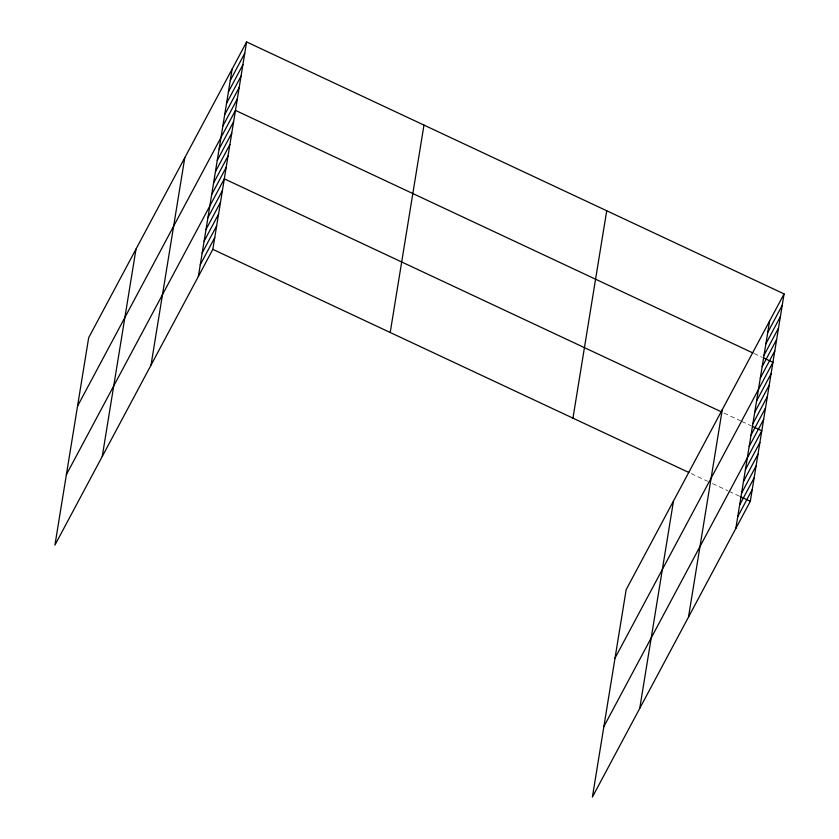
<?xml version="1.0" encoding="UTF-8"?>
<svg xmlns="http://www.w3.org/2000/svg" width="839" height="839" viewBox="0 0 839 839"><rect width="100%" height="100%" fill="white"/><g stroke="black" fill="none" stroke-linecap="round" stroke-linejoin="round"><path stroke-width="0.63" stroke-dasharray="4.2 3.15" d="M754.02 353.471L762.294 357.351M723.963 413.05L740.512 420.811M741.697 421.367L751.157 425.793M691.2 473.584L707.749 481.345M712.479 483.558L727.853 490.773M729.039 491.318L739.673 496.31"/><path stroke-width="1.26" d="M102.253 456.447L136.012 249.057M151.02 365.112L184.779 157.722M198.361 276.471L232.12 69.071M246.603 41.95L88.682 337.698L54.923 545.098L212.833 249.351L246.603 41.95L784.077 293.902L750.318 501.303L592.397 797.05L626.167 589.649L784.077 293.902M390.208 332.496L423.968 125.095M572.953 418.158L606.712 210.757M639.738 708.399L673.497 501.009M688.504 617.064L722.264 409.673M735.834 528.423L769.594 321.022M230.264 80.481L244.736 53.36M228.407 91.881L242.88 64.76M226.551 103.291L241.024 76.171M224.695 114.702L239.167 87.581M222.828 126.102L237.311 98.981M77.545 406.139L235.455 110.391L752.835 352.925M219.115 148.923L233.599 121.802M217.259 160.322L231.742 133.202M215.403 171.733L229.886 144.612M213.546 183.143L228.03 156.023M211.69 194.543L226.173 167.422M66.396 474.58L224.317 178.833L721.592 411.939M207.925 217.7L222.398 190.589M206.006 229.456L220.489 202.335M204.097 241.213L218.58 214.092M202.178 252.959L216.661 225.838M200.269 264.715L214.753 237.594M767.737 332.433L782.221 305.312M765.881 343.833L780.364 316.712M764.025 355.243L778.508 328.122M762.169 366.653L776.652 339.533M760.312 378.053L774.796 350.933M615.018 658.091L772.939 362.343L763.48 357.907M756.6 400.874L771.083 373.754M754.743 412.274L769.227 385.153M752.887 423.685L767.37 396.564M751.031 435.095L765.514 407.974M749.175 446.495L763.658 419.374M603.881 726.532L761.802 430.785L752.342 426.348M745.399 469.662L759.882 442.541M743.49 481.408L757.974 454.287M741.571 493.164L756.054 466.044M739.662 504.91L754.146 477.79M737.754 516.667L752.226 489.546M212.833 249.351L688.829 472.472M740.858 496.866L750.318 501.303"/></g></svg>
